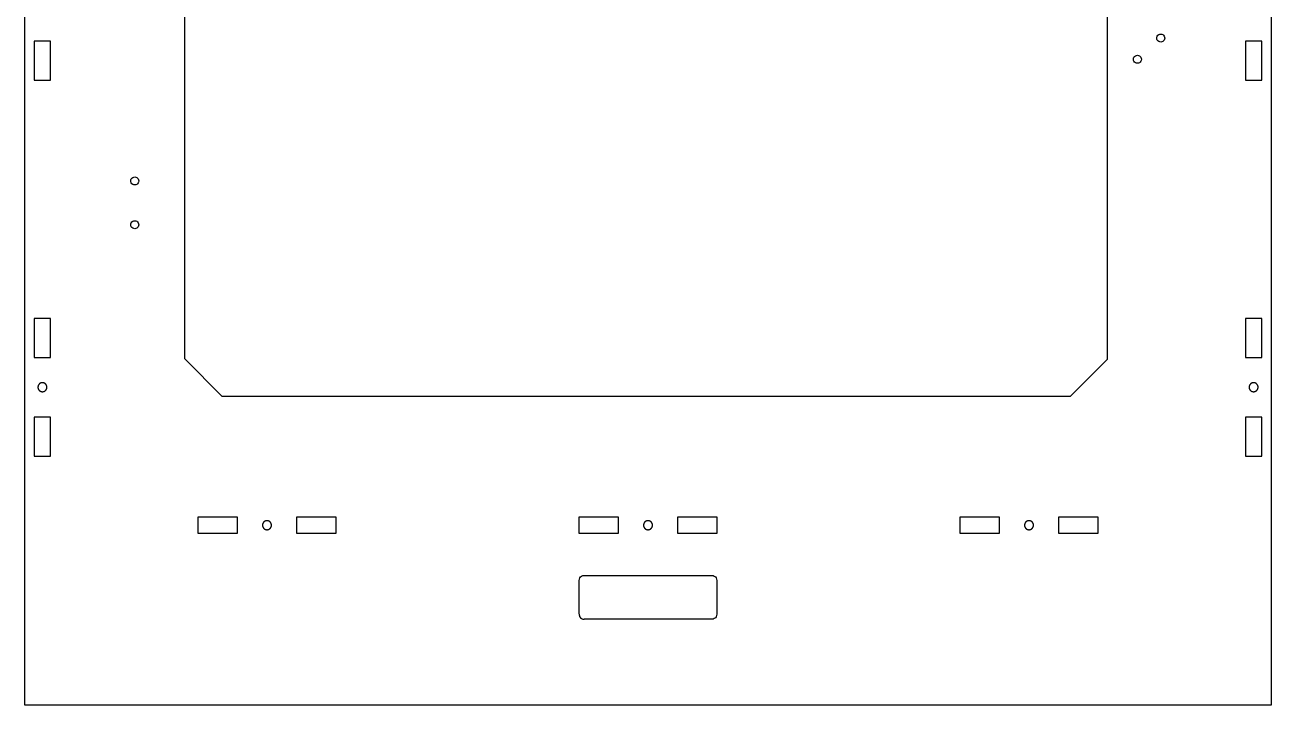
# Model space of a CAD drawing. Extents: x -841 to 661, y -518 to 541.
# Drawn here: x -840.9 to -342.1, y -517.6 to -245.3 of the extents above; entities that cross this region are included whole.
import ezdxf

# ---------------------------------------------------------------- set-up
doc = ezdxf.new("R2010")
doc.units = 0
doc.layers.get('0').update_dxf_attribs({"linetype": 'CONTINUOUS'})

msp = doc.modelspace()

# ---------------------------------------------------------------- linework, layer by layer
for p, q in [((-840.86, -517.55), (-840.86, 7.45)), ((-342.08, 7.45), (-342.08, -517.55)), ((-776.91, -378.97), (-776.91, -114.56)), ((-407.51, -379.04), (-407.51, -114.56)), ((-387.39, -249.42), (-387.06, -249.17)), ((-387.06, -249.17), (-386.67, -249.01)), ((-386.67, -249.01), (-386.26, -248.95)), ((-386.26, -248.95), (-385.84, -249.01)), ((-385.84, -249.01), (-385.46, -249.17)), ((-385.46, -249.17), (-385.13, -249.42)), ((-830.56, -251.75), (-837.16, -251.75)), ((-837.16, -251.75), (-837.16, -267.35)), ((-830.56, -267.35), (-830.56, -251.75)), ((-387.86, -250.55), (-387.8, -250.14)), ((-387.8, -250.97), (-387.86, -250.55)), ((-387.8, -250.14), (-387.64, -249.75)), ((-387.64, -251.35), (-387.8, -250.97)), ((-387.64, -249.75), (-387.39, -249.42)), ((-387.39, -251.68), (-387.64, -251.35)), ((-387.06, -251.94), (-387.39, -251.68)), ((-386.67, -252.1), (-387.06, -251.94)), ((-386.26, -252.15), (-386.67, -252.1)), ((-385.84, -252.1), (-386.26, -252.15)), ((-385.46, -251.94), (-385.84, -252.1)), ((-385.13, -251.68), (-385.46, -251.94)), ((-385.13, -249.42), (-384.87, -249.75)), ((-384.87, -251.35), (-385.13, -251.68)), ((-384.87, -249.75), (-384.71, -250.14)), ((-384.71, -250.97), (-384.87, -251.35)), ((-384.71, -250.14), (-384.66, -250.55)), ((-384.66, -250.55), (-384.71, -250.97)), ((-345.78, -251.75), (-352.38, -251.75)), ((-352.38, -251.75), (-352.38, -267.35)), ((-345.78, -267.35), (-345.78, -251.75)), ((-397.17, -259.05), (-397.11, -258.64)), ((-397.11, -259.47), (-397.17, -259.05)), ((-397.11, -258.64), (-396.95, -258.25)), ((-396.95, -258.25), (-396.7, -257.92)), ((-396.7, -257.92), (-396.37, -257.67)), ((-396.37, -257.67), (-395.98, -257.51)), ((-395.98, -257.51), (-395.57, -257.45)), ((-395.57, -257.45), (-395.15, -257.51)), ((-395.15, -257.51), (-394.77, -257.67)), ((-394.77, -257.67), (-394.43, -257.92)), ((-394.43, -257.92), (-394.18, -258.25)), ((-394.18, -258.25), (-394.02, -258.64)), ((-394.02, -258.64), (-393.97, -259.05)), ((-393.97, -259.05), (-394.02, -259.47)), ((-396.95, -259.85), (-397.11, -259.47)), ((-396.7, -260.18), (-396.95, -259.85)), ((-396.37, -260.44), (-396.7, -260.18)), ((-395.98, -260.6), (-396.37, -260.44)), ((-395.57, -260.65), (-395.98, -260.6)), ((-395.15, -260.6), (-395.57, -260.65)), ((-394.77, -260.44), (-395.15, -260.6)), ((-394.43, -260.18), (-394.77, -260.44)), ((-394.18, -259.85), (-394.43, -260.18)), ((-394.02, -259.47), (-394.18, -259.85)), ((-837.16, -267.35), (-830.56, -267.35)), ((-352.38, -267.35), (-345.78, -267.35)), ((-798.51, -307.75), (-798.45, -307.34)), ((-798.45, -308.17), (-798.51, -307.75)), ((-798.45, -307.34), (-798.29, -306.95)), ((-798.29, -308.55), (-798.45, -308.17)), ((-798.29, -306.95), (-798.04, -306.62)), ((-798.04, -308.89), (-798.29, -308.55)), ((-798.04, -306.62), (-797.71, -306.37)), ((-797.71, -309.14), (-798.04, -308.89)), ((-797.71, -306.37), (-797.32, -306.21)), ((-797.32, -309.3), (-797.71, -309.14)), ((-797.32, -306.21), (-796.91, -306.15)), ((-796.91, -306.15), (-796.49, -306.21)), ((-796.49, -306.21), (-796.11, -306.37)), ((-796.11, -309.14), (-796.49, -309.3)), ((-796.11, -306.37), (-795.78, -306.62)), ((-795.78, -308.89), (-796.11, -309.14)), ((-795.78, -306.62), (-795.52, -306.95)), ((-795.52, -308.55), (-795.78, -308.89)), ((-795.52, -306.95), (-795.36, -307.34)), ((-795.36, -308.17), (-795.52, -308.55)), ((-795.36, -307.34), (-795.31, -307.75)), ((-795.31, -307.75), (-795.36, -308.17)), ((-796.91, -309.35), (-797.32, -309.3)), ((-796.49, -309.3), (-796.91, -309.35)), ((-798.29, -324.45), (-798.04, -324.12)), ((-798.04, -324.12), (-797.71, -323.87)), ((-797.71, -323.87), (-797.32, -323.71)), ((-797.32, -323.71), (-796.91, -323.65)), ((-796.91, -323.65), (-796.49, -323.71)), ((-796.49, -323.71), (-796.11, -323.87)), ((-796.11, -323.87), (-795.78, -324.12)), ((-795.78, -324.12), (-795.52, -324.45)), ((-798.51, -325.25), (-798.45, -324.84)), ((-798.45, -325.67), (-798.51, -325.25)), ((-798.45, -324.84), (-798.29, -324.45)), ((-798.29, -326.05), (-798.45, -325.67)), ((-798.04, -326.39), (-798.29, -326.05)), ((-797.71, -326.64), (-798.04, -326.39)), ((-797.32, -326.8), (-797.71, -326.64)), ((-796.91, -326.85), (-797.32, -326.8)), ((-796.49, -326.8), (-796.91, -326.85)), ((-796.11, -326.64), (-796.49, -326.8)), ((-795.78, -326.39), (-796.11, -326.64)), ((-795.52, -326.05), (-795.78, -326.39)), ((-795.52, -324.45), (-795.36, -324.84)), ((-795.36, -325.67), (-795.52, -326.05)), ((-795.36, -324.84), (-795.31, -325.25)), ((-795.31, -325.25), (-795.36, -325.67)), ((-837.16, -362.75), (-837.16, -378.35)), ((-830.56, -362.75), (-837.16, -362.75)), ((-830.56, -378.35), (-830.56, -362.75)), ((-345.78, -362.75), (-352.38, -362.75)), ((-352.38, -362.75), (-352.38, -378.35)), ((-345.78, -378.35), (-345.78, -362.75)), ((-837.16, -378.35), (-830.56, -378.35)), ((-776.91, -378.97), (-761.91, -394.04)), ((-422.51, -394.04), (-407.51, -379.04)), ((-352.38, -378.35), (-345.78, -378.35)), ((-835.13, -389.03), (-835.17, -389.07)), ((-835.09, -388.99), (-835.13, -389.03)), ((-835.05, -388.95), (-835.09, -388.99)), ((-835, -388.92), (-835.05, -388.95)), ((-834.96, -388.88), (-835, -388.92)), ((-834.91, -388.85), (-834.96, -388.88)), ((-834.87, -388.81), (-834.91, -388.85)), ((-834.82, -388.78), (-834.87, -388.81)), ((-834.77, -388.75), (-834.82, -388.78)), ((-834.72, -388.73), (-834.77, -388.75)), ((-834.67, -388.7), (-834.72, -388.73)), ((-834.62, -388.67), (-834.67, -388.7)), ((-834.57, -388.65), (-834.62, -388.67)), ((-834.52, -388.63), (-834.57, -388.65)), ((-834.47, -388.61), (-834.52, -388.63)), ((-834.41, -388.59), (-834.47, -388.61)), ((-834.36, -388.57), (-834.41, -388.59)), ((-834.3, -388.56), (-834.36, -388.57)), ((-834.25, -388.55), (-834.3, -388.56)), ((-834.19, -388.53), (-834.25, -388.55)), ((-834.14, -388.52), (-834.19, -388.53)), ((-834.08, -388.52), (-834.14, -388.52)), ((-834.03, -388.51), (-834.08, -388.52)), ((-833.97, -388.51), (-834.03, -388.51)), ((-833.91, -388.5), (-833.97, -388.51)), ((-833.86, -388.5), (-833.91, -388.5)), ((-833.8, -388.5), (-833.86, -388.5)), ((-833.74, -388.51), (-833.8, -388.5)), ((-833.69, -388.51), (-833.74, -388.51)), ((-833.63, -388.52), (-833.69, -388.51)), ((-833.57, -388.52), (-833.63, -388.52)), ((-833.52, -388.53), (-833.57, -388.52)), ((-833.46, -388.55), (-833.52, -388.53)), ((-833.41, -388.56), (-833.46, -388.55)), ((-833.35, -388.57), (-833.41, -388.56)), ((-833.3, -388.59), (-833.35, -388.57)), ((-833.25, -388.61), (-833.3, -388.59)), ((-833.19, -388.63), (-833.25, -388.61)), ((-833.14, -388.65), (-833.19, -388.63)), ((-833.09, -388.67), (-833.14, -388.65)), ((-833.04, -388.7), (-833.09, -388.67)), ((-832.99, -388.73), (-833.04, -388.7)), ((-832.94, -388.75), (-832.99, -388.73)), ((-832.89, -388.78), (-832.94, -388.75)), ((-832.84, -388.81), (-832.89, -388.78)), ((-832.8, -388.85), (-832.84, -388.81)), ((-832.75, -388.88), (-832.8, -388.85)), ((-832.71, -388.92), (-832.75, -388.88)), ((-832.67, -388.95), (-832.71, -388.92)), ((-832.62, -388.99), (-832.67, -388.95)), ((-832.58, -389.03), (-832.62, -388.99)), ((-832.54, -389.07), (-832.58, -389.03)), ((-350.35, -389.03), (-350.39, -389.07)), ((-350.31, -388.99), (-350.35, -389.03)), ((-350.27, -388.95), (-350.31, -388.99)), ((-350.23, -388.92), (-350.27, -388.95)), ((-350.18, -388.88), (-350.23, -388.92)), ((-350.14, -388.85), (-350.18, -388.88)), ((-350.09, -388.81), (-350.14, -388.85)), ((-350.04, -388.78), (-350.09, -388.81)), ((-350, -388.75), (-350.04, -388.78)), ((-349.95, -388.73), (-350, -388.75)), ((-349.9, -388.7), (-349.95, -388.73)), ((-349.85, -388.67), (-349.9, -388.7)), ((-349.79, -388.65), (-349.85, -388.67)), ((-349.74, -388.63), (-349.79, -388.65)), ((-349.69, -388.61), (-349.74, -388.63)), ((-349.64, -388.59), (-349.69, -388.61)), ((-349.58, -388.57), (-349.64, -388.59)), ((-349.53, -388.56), (-349.58, -388.57)), ((-349.47, -388.55), (-349.53, -388.56)), ((-349.42, -388.53), (-349.47, -388.55)), ((-349.36, -388.52), (-349.42, -388.53)), ((-349.3, -388.52), (-349.36, -388.52)), ((-349.25, -388.51), (-349.3, -388.52)), ((-349.19, -388.51), (-349.25, -388.51)), ((-349.14, -388.5), (-349.19, -388.51)), ((-349.08, -388.5), (-349.14, -388.5)), ((-349.02, -388.5), (-349.08, -388.5)), ((-348.97, -388.51), (-349.02, -388.5)), ((-348.91, -388.51), (-348.97, -388.51)), ((-348.85, -388.52), (-348.91, -388.51)), ((-348.8, -388.52), (-348.85, -388.52)), ((-348.74, -388.53), (-348.8, -388.52)), ((-348.69, -388.55), (-348.74, -388.53)), ((-348.63, -388.56), (-348.69, -388.55)), ((-348.58, -388.57), (-348.63, -388.56)), ((-348.52, -388.59), (-348.58, -388.57)), ((-348.47, -388.61), (-348.52, -388.59)), ((-348.42, -388.63), (-348.47, -388.61)), ((-348.36, -388.65), (-348.42, -388.63)), ((-348.31, -388.67), (-348.36, -388.65)), ((-348.26, -388.7), (-348.31, -388.67)), ((-348.21, -388.73), (-348.26, -388.7)), ((-348.16, -388.75), (-348.21, -388.73)), ((-348.11, -388.78), (-348.16, -388.75)), ((-348.07, -388.81), (-348.11, -388.78)), ((-348.02, -388.85), (-348.07, -388.81)), ((-347.98, -388.88), (-348.02, -388.85)), ((-347.93, -388.92), (-347.98, -388.88)), ((-347.89, -388.95), (-347.93, -388.92)), ((-347.85, -388.99), (-347.89, -388.95)), ((-347.81, -389.03), (-347.85, -388.99)), ((-347.77, -389.07), (-347.81, -389.03)), ((-835.65, -390.25), (-835.66, -390.3)), ((-835.66, -390.3), (-835.65, -390.36)), ((-835.64, -390.08), (-835.65, -390.13)), ((-835.65, -390.13), (-835.65, -390.19)), ((-835.65, -390.19), (-835.65, -390.25)), ((-835.65, -390.36), (-835.65, -390.42)), ((-835.65, -390.42), (-835.65, -390.47)), ((-835.65, -390.47), (-835.64, -390.53)), ((-835.63, -390.02), (-835.64, -390.08)), ((-835.64, -390.53), (-835.63, -390.58)), ((-835.62, -389.97), (-835.63, -390.02)), ((-835.63, -390.58), (-835.62, -390.64)), ((-835.61, -389.91), (-835.62, -389.97)), ((-835.62, -390.64), (-835.61, -390.7)), ((-835.6, -389.85), (-835.61, -389.91)), ((-835.61, -390.7), (-835.6, -390.75)), ((-835.58, -389.8), (-835.6, -389.85)), ((-835.6, -390.75), (-835.58, -390.8)), ((-835.57, -389.75), (-835.58, -389.8)), ((-835.58, -390.8), (-835.57, -390.86)), ((-835.55, -389.69), (-835.57, -389.75)), ((-835.57, -390.86), (-835.55, -390.91)), ((-835.53, -389.64), (-835.55, -389.69)), ((-835.55, -390.91), (-835.53, -390.97)), ((-835.51, -389.59), (-835.53, -389.64)), ((-835.53, -390.97), (-835.51, -391.02)), ((-835.48, -389.54), (-835.51, -389.59)), ((-835.51, -391.02), (-835.48, -391.07)), ((-835.46, -389.49), (-835.48, -389.54)), ((-835.48, -391.07), (-835.46, -391.12)), ((-835.43, -389.44), (-835.46, -389.49)), ((-835.46, -391.12), (-835.43, -391.17)), ((-835.41, -389.39), (-835.43, -389.44)), ((-835.43, -391.17), (-835.41, -391.22)), ((-835.38, -389.34), (-835.41, -389.39)), ((-835.41, -391.22), (-835.38, -391.27)), ((-835.34, -389.29), (-835.38, -389.34)), ((-835.38, -391.27), (-835.34, -391.31)), ((-835.31, -389.24), (-835.34, -389.29)), ((-835.34, -391.31), (-835.31, -391.36)), ((-835.28, -389.2), (-835.31, -389.24)), ((-835.31, -391.36), (-835.28, -391.41)), ((-835.24, -389.16), (-835.28, -389.2)), ((-835.28, -391.41), (-835.24, -391.45)), ((-835.21, -389.11), (-835.24, -389.16)), ((-835.24, -391.45), (-835.21, -391.49)), ((-835.17, -389.07), (-835.21, -389.11)), ((-835.21, -391.49), (-835.17, -391.53)), ((-835.17, -391.53), (-835.13, -391.58)), ((-835.13, -391.58), (-835.09, -391.61)), ((-835.09, -391.61), (-835.05, -391.65)), ((-835.05, -391.65), (-835, -391.69)), ((-835, -391.69), (-834.96, -391.72)), ((-834.96, -391.72), (-834.91, -391.76)), ((-834.91, -391.76), (-834.87, -391.79)), ((-834.87, -391.79), (-834.82, -391.82)), ((-834.82, -391.82), (-834.77, -391.85)), ((-834.77, -391.85), (-834.72, -391.88)), ((-834.72, -391.88), (-834.67, -391.91)), ((-834.67, -391.91), (-834.62, -391.93)), ((-834.62, -391.93), (-834.57, -391.95)), ((-834.57, -391.95), (-834.52, -391.98)), ((-834.52, -391.98), (-834.47, -392)), ((-834.47, -392), (-834.41, -392.01)), ((-834.41, -392.01), (-834.36, -392.03)), ((-834.36, -392.03), (-834.3, -392.05)), ((-834.3, -392.05), (-834.25, -392.06)), ((-834.25, -392.06), (-834.19, -392.07)), ((-834.19, -392.07), (-834.14, -392.08)), ((-834.14, -392.08), (-834.08, -392.09)), ((-834.08, -392.09), (-834.03, -392.09)), ((-834.03, -392.09), (-833.97, -392.1)), ((-833.97, -392.1), (-833.91, -392.1)), ((-833.91, -392.1), (-833.86, -392.1)), ((-833.86, -392.1), (-833.8, -392.1)), ((-833.8, -392.1), (-833.74, -392.1)), ((-833.74, -392.1), (-833.69, -392.09)), ((-833.69, -392.09), (-833.63, -392.09)), ((-833.63, -392.09), (-833.57, -392.08)), ((-833.57, -392.08), (-833.52, -392.07)), ((-833.52, -392.07), (-833.46, -392.06)), ((-833.46, -392.06), (-833.41, -392.05)), ((-833.41, -392.05), (-833.35, -392.03)), ((-833.35, -392.03), (-833.3, -392.01)), ((-833.3, -392.01), (-833.25, -392)), ((-833.25, -392), (-833.19, -391.98)), ((-833.19, -391.98), (-833.14, -391.95)), ((-833.14, -391.95), (-833.09, -391.93)), ((-833.09, -391.93), (-833.04, -391.91)), ((-833.04, -391.91), (-832.99, -391.88)), ((-832.99, -391.88), (-832.94, -391.85)), ((-832.94, -391.85), (-832.89, -391.82)), ((-832.89, -391.82), (-832.84, -391.79)), ((-832.84, -391.79), (-832.8, -391.76)), ((-832.8, -391.76), (-832.75, -391.72)), ((-832.75, -391.72), (-832.71, -391.69)), ((-832.71, -391.69), (-832.67, -391.65)), ((-832.67, -391.65), (-832.62, -391.61)), ((-832.62, -391.61), (-832.58, -391.58)), ((-832.58, -391.58), (-832.54, -391.53)), ((-832.51, -389.11), (-832.54, -389.07)), ((-832.54, -391.53), (-832.51, -391.49)), ((-832.47, -389.16), (-832.51, -389.11)), ((-832.51, -391.49), (-832.47, -391.45)), ((-832.43, -389.2), (-832.47, -389.16)), ((-832.47, -391.45), (-832.43, -391.41)), ((-832.4, -389.24), (-832.43, -389.2)), ((-832.4, -391.36), (-832.43, -391.41)), ((-832.37, -389.29), (-832.4, -389.24)), ((-832.4, -391.36), (-832.37, -391.31)), ((-832.34, -389.34), (-832.37, -389.29)), ((-832.37, -391.31), (-832.34, -391.27)), ((-832.31, -389.39), (-832.34, -389.34)), ((-832.34, -391.27), (-832.31, -391.22)), ((-832.28, -389.44), (-832.31, -389.39)), ((-832.31, -391.22), (-832.28, -391.17)), ((-832.25, -389.49), (-832.28, -389.44)), ((-832.28, -391.17), (-832.25, -391.12)), ((-832.23, -389.54), (-832.25, -389.49)), ((-832.25, -391.12), (-832.23, -391.07)), ((-832.2, -389.59), (-832.23, -389.54)), ((-832.23, -391.07), (-832.2, -391.02)), ((-832.18, -389.64), (-832.2, -389.59)), ((-832.2, -391.02), (-832.18, -390.97)), ((-832.16, -389.69), (-832.18, -389.64)), ((-832.18, -390.97), (-832.16, -390.91)), ((-832.14, -389.75), (-832.16, -389.69)), ((-832.16, -390.91), (-832.14, -390.86)), ((-832.13, -389.8), (-832.14, -389.75)), ((-832.14, -390.86), (-832.13, -390.8)), ((-832.11, -389.85), (-832.13, -389.8)), ((-832.13, -390.8), (-832.11, -390.75)), ((-832.1, -389.91), (-832.11, -389.85)), ((-832.11, -390.75), (-832.1, -390.7)), ((-832.09, -389.97), (-832.1, -389.91)), ((-832.1, -390.7), (-832.09, -390.64)), ((-832.08, -390.02), (-832.09, -389.97)), ((-832.09, -390.64), (-832.08, -390.58)), ((-832.07, -390.08), (-832.08, -390.02)), ((-832.08, -390.58), (-832.07, -390.53)), ((-832.06, -390.13), (-832.07, -390.08)), ((-832.07, -390.53), (-832.06, -390.47)), ((-832.06, -390.19), (-832.06, -390.13)), ((-832.06, -390.25), (-832.06, -390.19)), ((-832.06, -390.3), (-832.06, -390.25)), ((-832.06, -390.36), (-832.06, -390.3)), ((-832.06, -390.42), (-832.06, -390.36)), ((-832.06, -390.47), (-832.06, -390.42)), ((-350.87, -390.13), (-350.88, -390.19)), ((-350.88, -390.19), (-350.88, -390.25)), ((-350.88, -390.25), (-350.88, -390.3)), ((-350.88, -390.3), (-350.88, -390.36)), ((-350.88, -390.36), (-350.88, -390.42)), ((-350.88, -390.42), (-350.87, -390.47)), ((-350.86, -390.02), (-350.87, -390.08)), ((-350.87, -390.08), (-350.87, -390.13)), ((-350.87, -390.47), (-350.87, -390.53)), ((-350.87, -390.53), (-350.86, -390.58)), ((-350.85, -389.97), (-350.86, -390.02)), ((-350.86, -390.58), (-350.85, -390.64)), ((-350.84, -389.91), (-350.85, -389.97)), ((-350.85, -390.64), (-350.84, -390.7)), ((-350.82, -389.85), (-350.84, -389.91)), ((-350.84, -390.7), (-350.82, -390.75)), ((-350.81, -389.8), (-350.82, -389.85)), ((-350.82, -390.75), (-350.81, -390.8)), ((-350.79, -389.75), (-350.81, -389.8)), ((-350.81, -390.8), (-350.79, -390.86)), ((-350.77, -389.69), (-350.79, -389.75)), ((-350.79, -390.86), (-350.77, -390.91)), ((-350.75, -389.64), (-350.77, -389.69)), ((-350.77, -390.91), (-350.75, -390.97)), ((-350.73, -389.59), (-350.75, -389.64)), ((-350.75, -390.97), (-350.73, -391.02)), ((-350.71, -389.54), (-350.73, -389.59)), ((-350.73, -391.02), (-350.71, -391.07)), ((-350.68, -389.49), (-350.71, -389.54)), ((-350.71, -391.07), (-350.68, -391.12)), ((-350.66, -389.44), (-350.68, -389.49)), ((-350.68, -391.12), (-350.66, -391.17)), ((-350.63, -389.39), (-350.66, -389.44)), ((-350.66, -391.17), (-350.63, -391.22)), ((-350.6, -389.34), (-350.63, -389.39)), ((-350.63, -391.22), (-350.6, -391.27)), ((-350.57, -389.29), (-350.6, -389.34)), ((-350.6, -391.27), (-350.57, -391.31)), ((-350.54, -389.24), (-350.57, -389.29)), ((-350.57, -391.31), (-350.54, -391.36)), ((-350.54, -389.24), (-350.5, -389.2)), ((-350.54, -391.36), (-350.5, -391.41)), ((-350.47, -389.16), (-350.5, -389.2)), ((-350.5, -391.41), (-350.47, -391.45)), ((-350.43, -389.11), (-350.47, -389.16)), ((-350.47, -391.45), (-350.43, -391.49)), ((-350.39, -389.07), (-350.43, -389.11)), ((-350.43, -391.49), (-350.39, -391.53)), ((-350.39, -391.53), (-350.35, -391.58)), ((-350.35, -391.58), (-350.31, -391.61)), ((-350.31, -391.61), (-350.27, -391.65)), ((-350.27, -391.65), (-350.23, -391.69)), ((-350.23, -391.69), (-350.18, -391.72)), ((-350.18, -391.72), (-350.14, -391.76)), ((-350.14, -391.76), (-350.09, -391.79)), ((-350.09, -391.79), (-350.04, -391.82)), ((-350.04, -391.82), (-350, -391.85)), ((-350, -391.85), (-349.95, -391.88)), ((-349.95, -391.88), (-349.9, -391.91)), ((-349.9, -391.91), (-349.85, -391.93)), ((-349.85, -391.93), (-349.79, -391.95)), ((-349.79, -391.95), (-349.74, -391.98)), ((-349.74, -391.98), (-349.69, -392)), ((-349.69, -392), (-349.64, -392.01)), ((-349.64, -392.01), (-349.58, -392.03)), ((-349.58, -392.03), (-349.53, -392.05)), ((-349.53, -392.05), (-349.47, -392.06)), ((-349.47, -392.06), (-349.42, -392.07)), ((-349.42, -392.07), (-349.36, -392.08)), ((-349.36, -392.08), (-349.3, -392.09)), ((-349.3, -392.09), (-349.25, -392.09)), ((-349.25, -392.09), (-349.19, -392.1)), ((-349.19, -392.1), (-349.14, -392.1)), ((-349.14, -392.1), (-349.08, -392.1)), ((-349.08, -392.1), (-349.02, -392.1)), ((-349.02, -392.1), (-348.97, -392.1)), ((-348.97, -392.1), (-348.91, -392.09)), ((-348.91, -392.09), (-348.85, -392.09)), ((-348.85, -392.09), (-348.8, -392.08)), ((-348.8, -392.08), (-348.74, -392.07)), ((-348.74, -392.07), (-348.69, -392.06)), ((-348.69, -392.06), (-348.63, -392.05)), ((-348.63, -392.05), (-348.58, -392.03)), ((-348.58, -392.03), (-348.52, -392.01)), ((-348.52, -392.01), (-348.47, -392)), ((-348.47, -392), (-348.42, -391.98)), ((-348.42, -391.98), (-348.36, -391.95)), ((-348.36, -391.95), (-348.31, -391.93)), ((-348.31, -391.93), (-348.26, -391.91)), ((-348.26, -391.91), (-348.21, -391.88)), ((-348.21, -391.88), (-348.16, -391.85)), ((-348.16, -391.85), (-348.11, -391.82)), ((-348.11, -391.82), (-348.07, -391.79)), ((-348.07, -391.79), (-348.02, -391.76)), ((-348.02, -391.76), (-347.98, -391.72)), ((-347.98, -391.72), (-347.93, -391.69)), ((-347.93, -391.69), (-347.89, -391.65)), ((-347.89, -391.65), (-347.85, -391.61)), ((-347.85, -391.61), (-347.81, -391.58)), ((-347.81, -391.58), (-347.77, -391.53)), ((-347.73, -389.11), (-347.77, -389.07)), ((-347.77, -391.53), (-347.73, -391.49)), ((-347.69, -389.16), (-347.73, -389.11)), ((-347.73, -391.49), (-347.69, -391.45)), ((-347.66, -389.2), (-347.69, -389.16)), ((-347.69, -391.45), (-347.66, -391.41)), ((-347.62, -389.24), (-347.66, -389.2)), ((-347.62, -391.36), (-347.66, -391.41)), ((-347.59, -389.29), (-347.62, -389.24)), ((-347.62, -391.36), (-347.59, -391.31)), ((-347.56, -389.34), (-347.59, -389.29)), ((-347.59, -391.31), (-347.56, -391.27)), ((-347.53, -389.39), (-347.56, -389.34)), ((-347.56, -391.27), (-347.53, -391.22)), ((-347.5, -389.44), (-347.53, -389.39)), ((-347.53, -391.22), (-347.5, -391.17)), ((-347.48, -389.49), (-347.5, -389.44)), ((-347.5, -391.17), (-347.48, -391.12)), ((-347.45, -389.54), (-347.48, -389.49)), ((-347.48, -391.12), (-347.45, -391.07)), ((-347.43, -389.59), (-347.45, -389.54)), ((-347.45, -391.07), (-347.43, -391.02)), ((-347.41, -389.64), (-347.43, -389.59)), ((-347.43, -391.02), (-347.41, -390.97)), ((-347.39, -389.69), (-347.41, -389.64)), ((-347.41, -390.97), (-347.39, -390.91)), ((-347.37, -389.75), (-347.39, -389.69)), ((-347.39, -390.91), (-347.37, -390.86)), ((-347.35, -389.8), (-347.37, -389.75)), ((-347.37, -390.86), (-347.35, -390.8)), ((-347.34, -389.85), (-347.35, -389.8)), ((-347.35, -390.8), (-347.34, -390.75)), ((-347.32, -389.91), (-347.34, -389.85)), ((-347.34, -390.75), (-347.32, -390.7)), ((-347.31, -389.97), (-347.32, -389.91)), ((-347.32, -390.7), (-347.31, -390.64)), ((-347.3, -390.02), (-347.31, -389.97)), ((-347.31, -390.64), (-347.3, -390.58)), ((-347.29, -390.08), (-347.3, -390.02)), ((-347.3, -390.58), (-347.29, -390.53)), ((-347.29, -390.13), (-347.29, -390.08)), ((-347.28, -390.19), (-347.29, -390.13)), ((-347.29, -390.47), (-347.28, -390.42)), ((-347.29, -390.53), (-347.29, -390.47)), ((-347.28, -390.25), (-347.28, -390.19)), ((-347.28, -390.3), (-347.28, -390.25)), ((-347.28, -390.36), (-347.28, -390.3)), ((-347.28, -390.42), (-347.28, -390.36)), ((-422.51, -394.04), (-761.91, -394.04)), ((-830.56, -402.25), (-837.16, -402.25)), ((-837.16, -402.25), (-837.16, -417.85)), ((-830.56, -417.85), (-830.56, -402.25)), ((-352.38, -402.25), (-352.38, -417.85)), ((-345.78, -402.25), (-352.38, -402.25)), ((-345.78, -417.85), (-345.78, -402.25)), ((-837.16, -417.85), (-830.56, -417.85)), ((-352.38, -417.85), (-345.78, -417.85)), ((-771.52, -442.25), (-755.92, -442.25)), ((-771.52, -448.85), (-771.52, -442.25)), ((-755.92, -442.25), (-755.92, -448.85)), ((-744.66, -443.89), (-744.71, -443.91)), ((-744.6, -443.87), (-744.66, -443.89)), ((-744.55, -443.85), (-744.6, -443.87)), ((-744.5, -443.83), (-744.55, -443.85)), ((-744.44, -443.82), (-744.5, -443.83)), ((-744.39, -443.8), (-744.44, -443.82)), ((-744.33, -443.79), (-744.39, -443.8)), ((-744.28, -443.78), (-744.33, -443.79)), ((-744.22, -443.77), (-744.28, -443.78)), ((-744.17, -443.76), (-744.22, -443.77)), ((-744.11, -443.76), (-744.17, -443.76)), ((-744.05, -443.75), (-744.11, -443.76)), ((-744, -443.75), (-744.05, -443.75)), ((-743.94, -443.75), (-744, -443.75)), ((-743.88, -443.75), (-743.94, -443.75)), ((-743.83, -443.76), (-743.88, -443.75)), ((-743.77, -443.76), (-743.83, -443.76)), ((-743.71, -443.77), (-743.77, -443.76)), ((-743.66, -443.78), (-743.71, -443.77)), ((-743.6, -443.79), (-743.66, -443.78)), ((-743.55, -443.8), (-743.6, -443.79)), ((-743.49, -443.82), (-743.55, -443.8)), ((-743.44, -443.83), (-743.49, -443.82)), ((-743.39, -443.85), (-743.44, -443.83)), ((-743.33, -443.87), (-743.39, -443.85)), ((-743.28, -443.89), (-743.33, -443.87)), ((-743.23, -443.91), (-743.28, -443.89)), ((-743.18, -443.93), (-743.23, -443.91)), ((-732.02, -442.25), (-716.42, -442.25)), ((-732.02, -448.85), (-732.02, -442.25)), ((-716.42, -442.25), (-716.42, -448.85)), ((-619.02, -442.25), (-603.42, -442.25)), ((-619.02, -448.85), (-619.02, -442.25)), ((-603.42, -442.25), (-603.42, -448.85)), ((-592.2, -443.91), (-592.25, -443.93)), ((-592.15, -443.89), (-592.2, -443.91)), ((-592.1, -443.87), (-592.15, -443.89)), ((-592.05, -443.85), (-592.1, -443.87)), ((-591.99, -443.83), (-592.05, -443.85)), ((-591.94, -443.81), (-591.99, -443.83)), ((-591.88, -443.8), (-591.94, -443.81)), ((-591.83, -443.79), (-591.88, -443.8)), ((-591.77, -443.78), (-591.83, -443.79)), ((-591.72, -443.77), (-591.77, -443.78)), ((-591.66, -443.76), (-591.72, -443.77)), ((-591.6, -443.76), (-591.66, -443.76)), ((-591.55, -443.75), (-591.6, -443.76)), ((-591.49, -443.75), (-591.55, -443.75)), ((-591.43, -443.75), (-591.49, -443.75)), ((-591.38, -443.75), (-591.43, -443.75)), ((-591.32, -443.76), (-591.38, -443.75)), ((-591.26, -443.76), (-591.32, -443.76)), ((-591.21, -443.77), (-591.26, -443.76)), ((-591.15, -443.78), (-591.21, -443.77)), ((-591.1, -443.79), (-591.15, -443.78)), ((-591.04, -443.8), (-591.1, -443.79)), ((-590.99, -443.82), (-591.04, -443.8)), ((-590.93, -443.83), (-590.99, -443.82)), ((-590.88, -443.85), (-590.93, -443.83)), ((-590.83, -443.87), (-590.88, -443.85)), ((-590.77, -443.89), (-590.83, -443.87)), ((-590.72, -443.91), (-590.77, -443.89)), ((-579.52, -442.25), (-563.92, -442.25)), ((-579.52, -448.85), (-579.52, -442.25)), ((-563.92, -442.25), (-563.92, -448.85)), ((-466.52, -442.25), (-450.92, -442.25)), ((-466.52, -448.85), (-466.52, -442.25)), ((-450.92, -442.25), (-450.92, -448.85)), ((-439.66, -443.89), (-439.71, -443.91)), ((-439.6, -443.87), (-439.66, -443.89)), ((-439.55, -443.85), (-439.6, -443.87)), ((-439.5, -443.83), (-439.55, -443.85)), ((-439.44, -443.82), (-439.5, -443.83)), ((-439.39, -443.8), (-439.44, -443.82)), ((-439.33, -443.79), (-439.39, -443.8)), ((-439.28, -443.78), (-439.33, -443.79)), ((-439.22, -443.77), (-439.28, -443.78)), ((-439.17, -443.76), (-439.22, -443.77)), ((-439.11, -443.76), (-439.17, -443.76)), ((-439.05, -443.75), (-439.11, -443.76)), ((-439, -443.75), (-439.05, -443.75)), ((-438.94, -443.75), (-439, -443.75)), ((-438.88, -443.75), (-438.94, -443.75)), ((-438.83, -443.76), (-438.88, -443.75)), ((-438.77, -443.76), (-438.83, -443.76)), ((-438.71, -443.77), (-438.77, -443.76)), ((-438.66, -443.78), (-438.71, -443.77)), ((-438.6, -443.79), (-438.66, -443.78)), ((-438.55, -443.8), (-438.6, -443.79)), ((-438.49, -443.82), (-438.55, -443.8)), ((-438.44, -443.83), (-438.49, -443.82)), ((-438.39, -443.85), (-438.44, -443.83)), ((-438.33, -443.87), (-438.39, -443.85)), ((-438.28, -443.89), (-438.33, -443.87)), ((-438.23, -443.91), (-438.28, -443.89)), ((-438.18, -443.93), (-438.23, -443.91)), ((-427.02, -448.85), (-427.02, -442.25)), ((-427.02, -442.25), (-411.42, -442.25)), ((-411.42, -442.25), (-411.42, -448.85)), ((-755.92, -448.85), (-771.52, -448.85)), ((-745.76, -445.41), (-745.77, -445.47)), ((-745.77, -445.47), (-745.77, -445.52)), ((-745.77, -445.52), (-745.77, -445.58)), ((-745.77, -445.58), (-745.77, -445.64)), ((-745.77, -445.64), (-745.76, -445.69)), ((-745.75, -445.3), (-745.76, -445.36)), ((-745.76, -445.36), (-745.76, -445.41)), ((-745.76, -445.69), (-745.76, -445.75)), ((-745.76, -445.75), (-745.75, -445.81)), ((-745.74, -445.24), (-745.75, -445.3)), ((-745.75, -445.81), (-745.74, -445.86)), ((-745.73, -445.19), (-745.74, -445.24)), ((-745.74, -445.86), (-745.73, -445.92)), ((-745.72, -445.13), (-745.73, -445.19)), ((-745.73, -445.92), (-745.72, -445.97)), ((-745.7, -445.08), (-745.72, -445.13)), ((-745.72, -445.97), (-745.7, -446.03)), ((-745.69, -445.02), (-745.7, -445.08)), ((-745.7, -446.03), (-745.69, -446.08)), ((-745.67, -444.97), (-745.69, -445.02)), ((-745.69, -446.08), (-745.67, -446.14)), ((-745.65, -444.92), (-745.67, -444.97)), ((-745.67, -446.14), (-745.65, -446.19)), ((-745.63, -444.86), (-745.65, -444.92)), ((-745.65, -446.19), (-745.63, -446.24)), ((-745.61, -444.81), (-745.63, -444.86)), ((-745.63, -446.24), (-745.61, -446.29)), ((-745.58, -444.76), (-745.61, -444.81)), ((-745.61, -446.29), (-745.58, -446.34)), ((-745.56, -444.71), (-745.58, -444.76)), ((-745.58, -446.34), (-745.56, -446.39)), ((-745.53, -444.66), (-745.56, -444.71)), ((-745.56, -446.39), (-745.53, -446.44)), ((-745.5, -444.61), (-745.53, -444.66)), ((-745.53, -446.44), (-745.5, -446.49)), ((-745.47, -444.56), (-745.5, -444.61)), ((-745.5, -446.49), (-745.47, -446.54)), ((-745.44, -444.52), (-745.47, -444.56)), ((-745.47, -446.54), (-745.44, -446.59)), ((-745.41, -444.47), (-745.44, -444.52)), ((-745.44, -446.59), (-745.41, -446.63)), ((-745.37, -444.43), (-745.41, -444.47)), ((-745.41, -446.63), (-745.37, -446.68)), ((-745.34, -444.38), (-745.37, -444.43)), ((-745.37, -446.68), (-745.34, -446.72)), ((-745.3, -444.34), (-745.34, -444.38)), ((-745.34, -446.72), (-745.3, -446.76)), ((-745.26, -444.3), (-745.3, -444.34)), ((-745.3, -446.76), (-745.26, -446.8)), ((-745.22, -444.26), (-745.26, -444.3)), ((-745.26, -446.8), (-745.22, -446.84)), ((-745.18, -444.22), (-745.22, -444.26)), ((-745.22, -446.84), (-745.18, -446.88)), ((-745.14, -444.18), (-745.18, -444.22)), ((-745.18, -446.88), (-745.14, -446.92)), ((-745.09, -444.15), (-745.14, -444.18)), ((-745.14, -446.92), (-745.09, -446.96)), ((-745.05, -444.11), (-745.09, -444.15)), ((-745.09, -446.96), (-745.05, -446.99)), ((-745, -444.08), (-745.05, -444.11)), ((-745.05, -446.99), (-745, -447.02)), ((-744.96, -444.05), (-745, -444.08)), ((-745, -447.02), (-744.96, -447.06)), ((-744.91, -444.02), (-744.96, -444.05)), ((-744.96, -447.06), (-744.91, -447.09)), ((-744.86, -443.99), (-744.91, -444.02)), ((-744.91, -447.09), (-744.86, -447.12)), ((-744.81, -443.96), (-744.86, -443.99)), ((-744.86, -447.12), (-744.81, -447.14)), ((-744.76, -443.94), (-744.81, -443.96)), ((-744.81, -447.14), (-744.76, -447.17)), ((-744.71, -443.91), (-744.76, -443.94)), ((-744.76, -447.17), (-744.71, -447.19)), ((-744.71, -447.19), (-744.66, -447.22)), ((-744.66, -447.22), (-744.6, -447.24)), ((-744.6, -447.24), (-744.55, -447.25)), ((-744.55, -447.25), (-744.5, -447.27)), ((-744.5, -447.27), (-744.44, -447.29)), ((-744.44, -447.29), (-744.39, -447.3)), ((-744.39, -447.3), (-744.33, -447.31)), ((-744.33, -447.31), (-744.28, -447.33)), ((-744.28, -447.33), (-744.22, -447.33)), ((-744.22, -447.33), (-744.16, -447.34)), ((-744.16, -447.34), (-744.11, -447.35)), ((-744.11, -447.35), (-744.05, -447.35)), ((-744.05, -447.35), (-743.99, -447.35)), ((-743.99, -447.35), (-743.94, -447.35)), ((-743.94, -447.35), (-743.88, -447.35)), ((-743.88, -447.35), (-743.83, -447.35)), ((-743.83, -447.35), (-743.77, -447.34)), ((-743.77, -447.34), (-743.71, -447.33)), ((-743.71, -447.33), (-743.66, -447.32)), ((-743.66, -447.32), (-743.6, -447.31)), ((-743.6, -447.31), (-743.55, -447.3)), ((-743.55, -447.3), (-743.49, -447.29)), ((-743.49, -447.29), (-743.44, -447.27)), ((-743.44, -447.27), (-743.38, -447.25)), ((-743.38, -447.25), (-743.33, -447.24)), ((-743.33, -447.24), (-743.28, -447.21)), ((-743.28, -447.21), (-743.23, -447.19)), ((-743.23, -447.19), (-743.17, -447.17)), ((-743.13, -443.96), (-743.18, -443.93)), ((-743.17, -447.17), (-743.12, -447.14)), ((-743.08, -443.99), (-743.13, -443.96)), ((-743.12, -447.14), (-743.07, -447.11)), ((-743.03, -444.02), (-743.08, -443.99)), ((-743.07, -447.11), (-743.03, -447.09)), ((-742.98, -444.05), (-743.03, -444.02)), ((-743.03, -447.09), (-742.98, -447.06)), ((-742.93, -444.08), (-742.98, -444.05)), ((-742.98, -447.06), (-742.93, -447.02)), ((-742.89, -444.11), (-742.93, -444.08)), ((-742.93, -447.02), (-742.89, -446.99)), ((-742.84, -444.15), (-742.89, -444.11)), ((-742.89, -446.99), (-742.84, -446.96)), ((-742.8, -444.18), (-742.84, -444.15)), ((-742.84, -446.96), (-742.8, -446.92)), ((-742.76, -444.22), (-742.8, -444.18)), ((-742.8, -446.92), (-742.76, -446.88)), ((-742.72, -444.26), (-742.76, -444.22)), ((-742.76, -446.88), (-742.71, -446.84)), ((-742.68, -444.3), (-742.72, -444.26)), ((-742.71, -446.84), (-742.67, -446.8)), ((-742.64, -444.34), (-742.68, -444.3)), ((-742.67, -446.8), (-742.64, -446.76)), ((-742.6, -444.38), (-742.64, -444.34)), ((-742.64, -446.76), (-742.6, -446.72)), ((-742.56, -444.43), (-742.6, -444.38)), ((-742.6, -446.72), (-742.56, -446.68)), ((-742.53, -444.47), (-742.56, -444.43)), ((-742.56, -446.68), (-742.53, -446.63)), ((-742.5, -444.52), (-742.53, -444.47)), ((-742.53, -446.63), (-742.49, -446.59)), ((-742.46, -444.56), (-742.5, -444.52)), ((-742.49, -446.59), (-742.46, -446.54)), ((-742.43, -444.61), (-742.46, -444.56)), ((-742.46, -446.54), (-742.43, -446.49)), ((-742.4, -444.66), (-742.43, -444.61)), ((-742.43, -446.49), (-742.4, -446.44)), ((-742.38, -444.71), (-742.4, -444.66)), ((-742.4, -446.44), (-742.38, -446.39)), ((-742.35, -444.76), (-742.38, -444.71)), ((-742.38, -446.39), (-742.35, -446.34)), ((-742.33, -444.81), (-742.35, -444.76)), ((-742.35, -446.34), (-742.33, -446.29)), ((-742.3, -444.86), (-742.33, -444.81)), ((-742.33, -446.29), (-742.3, -446.24)), ((-742.28, -444.91), (-742.3, -444.86)), ((-742.3, -446.24), (-742.28, -446.19)), ((-742.26, -444.97), (-742.28, -444.91)), ((-742.28, -446.19), (-742.26, -446.13)), ((-742.25, -445.02), (-742.26, -444.97)), ((-742.26, -446.13), (-742.25, -446.08)), ((-742.23, -445.08), (-742.25, -445.02)), ((-742.25, -446.08), (-742.23, -446.03)), ((-742.22, -445.13), (-742.23, -445.08)), ((-742.23, -446.03), (-742.22, -445.97)), ((-742.21, -445.19), (-742.22, -445.13)), ((-742.22, -445.97), (-742.2, -445.92)), ((-742.19, -445.24), (-742.21, -445.19)), ((-742.2, -445.92), (-742.19, -445.86)), ((-742.19, -445.3), (-742.19, -445.24)), ((-742.18, -445.35), (-742.19, -445.3)), ((-742.19, -445.8), (-742.18, -445.75)), ((-742.19, -445.86), (-742.19, -445.8)), ((-742.17, -445.41), (-742.18, -445.35)), ((-742.18, -445.75), (-742.17, -445.69)), ((-742.17, -445.47), (-742.17, -445.41)), ((-742.17, -445.52), (-742.17, -445.47)), ((-742.17, -445.58), (-742.17, -445.52)), ((-742.17, -445.64), (-742.17, -445.58)), ((-742.17, -445.69), (-742.17, -445.64)), ((-716.42, -448.85), (-732.02, -448.85)), ((-603.42, -448.85), (-619.02, -448.85)), ((-593.26, -445.41), (-593.27, -445.46)), ((-593.27, -445.46), (-593.27, -445.52)), ((-593.27, -445.52), (-593.27, -445.57)), ((-593.27, -445.57), (-593.27, -445.63)), ((-593.27, -445.63), (-593.26, -445.69)), ((-593.25, -445.29), (-593.26, -445.35)), ((-593.26, -445.35), (-593.26, -445.41)), ((-593.26, -445.69), (-593.26, -445.74)), ((-593.26, -445.74), (-593.25, -445.8)), ((-593.24, -445.24), (-593.25, -445.29)), ((-593.25, -445.8), (-593.24, -445.86)), ((-593.23, -445.18), (-593.24, -445.24)), ((-593.24, -445.86), (-593.23, -445.91)), ((-593.22, -445.13), (-593.23, -445.18)), ((-593.23, -445.91), (-593.22, -445.97)), ((-593.2, -445.07), (-593.22, -445.13)), ((-593.22, -445.97), (-593.21, -446.02)), ((-593.21, -446.02), (-593.19, -446.08)), ((-593.19, -445.02), (-593.2, -445.07)), ((-593.17, -444.96), (-593.19, -445.02)), ((-593.19, -446.08), (-593.17, -446.13)), ((-593.15, -444.91), (-593.17, -444.96)), ((-593.17, -446.13), (-593.15, -446.18)), ((-593.13, -444.86), (-593.15, -444.91)), ((-593.15, -446.18), (-593.13, -446.24)), ((-593.11, -444.81), (-593.13, -444.86)), ((-593.13, -446.24), (-593.11, -446.29)), ((-593.08, -444.75), (-593.11, -444.81)), ((-593.11, -446.29), (-593.09, -446.34)), ((-593.09, -446.34), (-593.06, -446.39)), ((-593.06, -444.7), (-593.08, -444.75)), ((-593.03, -444.66), (-593.06, -444.7)), ((-593.06, -446.39), (-593.03, -446.44)), ((-593, -444.61), (-593.03, -444.66)), ((-593.03, -446.44), (-593.01, -446.49)), ((-593.01, -446.49), (-592.97, -446.54)), ((-592.97, -444.56), (-593, -444.61)), ((-592.94, -444.51), (-592.97, -444.56)), ((-592.97, -446.54), (-592.94, -446.58)), ((-592.9, -444.47), (-592.94, -444.51)), ((-592.94, -446.58), (-592.91, -446.63)), ((-592.91, -446.63), (-592.88, -446.67)), ((-592.87, -444.42), (-592.9, -444.47)), ((-592.88, -446.67), (-592.84, -446.72)), ((-592.83, -444.38), (-592.87, -444.42)), ((-592.84, -446.72), (-592.8, -446.76)), ((-592.8, -444.34), (-592.83, -444.38)), ((-592.76, -444.3), (-592.8, -444.34)), ((-592.8, -446.76), (-592.76, -446.8)), ((-592.72, -444.26), (-592.76, -444.3)), ((-592.76, -446.8), (-592.72, -446.84)), ((-592.67, -444.22), (-592.72, -444.26)), ((-592.72, -446.84), (-592.68, -446.88)), ((-592.68, -446.88), (-592.64, -446.92)), ((-592.63, -444.18), (-592.67, -444.22)), ((-592.64, -446.92), (-592.6, -446.95)), ((-592.59, -444.14), (-592.63, -444.18)), ((-592.6, -446.95), (-592.55, -446.99)), ((-592.54, -444.11), (-592.59, -444.14)), ((-592.55, -446.99), (-592.51, -447.02)), ((-592.5, -444.08), (-592.54, -444.11)), ((-592.51, -447.02), (-592.46, -447.05)), ((-592.45, -444.04), (-592.5, -444.08)), ((-592.46, -447.05), (-592.41, -447.08)), ((-592.4, -444.01), (-592.45, -444.04)), ((-592.41, -447.08), (-592.36, -447.11)), ((-592.35, -443.99), (-592.4, -444.01)), ((-592.36, -447.11), (-592.31, -447.14)), ((-592.31, -443.96), (-592.35, -443.99)), ((-592.25, -443.93), (-592.31, -443.96)), ((-592.31, -447.14), (-592.26, -447.17)), ((-592.26, -447.17), (-592.21, -447.19)), ((-592.21, -447.19), (-592.16, -447.21)), ((-592.16, -447.21), (-592.11, -447.23)), ((-592.11, -447.23), (-592.06, -447.25)), ((-592.06, -447.25), (-592, -447.27)), ((-592, -447.27), (-591.95, -447.29)), ((-591.95, -447.29), (-591.89, -447.3)), ((-591.89, -447.3), (-591.84, -447.31)), ((-591.84, -447.31), (-591.78, -447.32)), ((-591.78, -447.32), (-591.73, -447.33)), ((-591.73, -447.33), (-591.67, -447.34)), ((-591.67, -447.34), (-591.61, -447.35)), ((-591.61, -447.35), (-591.56, -447.35)), ((-591.56, -447.35), (-591.5, -447.35)), ((-591.5, -447.35), (-591.44, -447.35)), ((-591.44, -447.35), (-591.39, -447.35)), ((-591.39, -447.35), (-591.33, -447.35)), ((-591.33, -447.35), (-591.28, -447.34)), ((-591.28, -447.34), (-591.22, -447.33)), ((-591.22, -447.33), (-591.16, -447.33)), ((-591.16, -447.33), (-591.11, -447.32)), ((-591.11, -447.32), (-591.05, -447.3)), ((-591.05, -447.3), (-591, -447.29)), ((-591, -447.29), (-590.94, -447.27)), ((-590.94, -447.27), (-590.89, -447.26)), ((-590.89, -447.26), (-590.84, -447.24)), ((-590.84, -447.24), (-590.78, -447.22)), ((-590.78, -447.22), (-590.73, -447.19)), ((-590.73, -447.19), (-590.68, -447.17)), ((-590.67, -443.94), (-590.72, -443.91)), ((-590.68, -447.17), (-590.63, -447.14)), ((-590.62, -443.96), (-590.67, -443.94)), ((-590.63, -447.14), (-590.58, -447.12)), ((-590.57, -443.99), (-590.62, -443.96)), ((-590.58, -447.12), (-590.53, -447.09)), ((-590.52, -444.02), (-590.57, -443.99)), ((-590.53, -447.09), (-590.48, -447.06)), ((-590.47, -444.05), (-590.52, -444.02)), ((-590.48, -447.06), (-590.44, -447.03)), ((-590.43, -444.08), (-590.47, -444.05)), ((-590.44, -447.03), (-590.39, -446.99)), ((-590.38, -444.12), (-590.43, -444.08)), ((-590.39, -446.99), (-590.35, -446.96)), ((-590.34, -444.15), (-590.38, -444.12)), ((-590.35, -446.96), (-590.3, -446.92)), ((-590.29, -444.19), (-590.34, -444.15)), ((-590.3, -446.92), (-590.26, -446.89)), ((-590.25, -444.22), (-590.29, -444.19)), ((-590.26, -446.89), (-590.22, -446.85)), ((-590.21, -444.26), (-590.25, -444.22)), ((-590.22, -446.85), (-590.18, -446.81)), ((-590.17, -444.3), (-590.21, -444.26)), ((-590.18, -446.81), (-590.14, -446.77)), ((-590.13, -444.34), (-590.17, -444.3)), ((-590.14, -446.77), (-590.1, -446.72)), ((-590.1, -444.39), (-590.13, -444.34)), ((-590.06, -444.43), (-590.1, -444.39)), ((-590.1, -446.72), (-590.07, -446.68)), ((-590.07, -446.68), (-590.03, -446.64)), ((-590.02, -444.48), (-590.06, -444.43)), ((-590.03, -446.64), (-590, -446.59)), ((-589.99, -444.52), (-590.02, -444.48)), ((-590, -446.59), (-589.97, -446.54)), ((-589.96, -444.57), (-589.99, -444.52)), ((-589.97, -446.54), (-589.94, -446.5)), ((-589.93, -444.62), (-589.96, -444.57)), ((-589.94, -446.5), (-589.91, -446.45)), ((-589.9, -444.66), (-589.93, -444.62)), ((-589.91, -446.45), (-589.88, -446.4)), ((-589.87, -444.71), (-589.9, -444.66)), ((-589.88, -446.4), (-589.85, -446.35)), ((-589.85, -444.76), (-589.87, -444.71)), ((-589.82, -444.82), (-589.85, -444.76)), ((-589.85, -446.35), (-589.83, -446.3)), ((-589.83, -446.3), (-589.81, -446.25)), ((-589.8, -444.87), (-589.82, -444.82)), ((-589.81, -446.25), (-589.79, -446.19)), ((-589.78, -444.92), (-589.8, -444.87)), ((-589.79, -446.19), (-589.77, -446.14)), ((-589.76, -444.97), (-589.78, -444.92)), ((-589.77, -446.14), (-589.75, -446.09)), ((-589.75, -445.03), (-589.76, -444.97)), ((-589.73, -445.08), (-589.75, -445.03)), ((-589.75, -446.09), (-589.73, -446.03)), ((-589.72, -445.14), (-589.73, -445.08)), ((-589.73, -446.03), (-589.72, -445.98)), ((-589.7, -445.19), (-589.72, -445.14)), ((-589.72, -445.98), (-589.71, -445.92)), ((-589.71, -445.92), (-589.7, -445.87)), ((-589.69, -445.25), (-589.7, -445.19)), ((-589.7, -445.87), (-589.69, -445.81)), ((-589.68, -445.3), (-589.69, -445.25)), ((-589.69, -445.81), (-589.68, -445.75)), ((-589.68, -445.36), (-589.68, -445.3)), ((-589.67, -445.42), (-589.68, -445.36)), ((-589.68, -445.75), (-589.67, -445.7)), ((-589.67, -445.47), (-589.67, -445.42)), ((-589.67, -445.53), (-589.67, -445.47)), ((-589.67, -445.59), (-589.67, -445.53)), ((-589.67, -445.64), (-589.67, -445.59)), ((-589.67, -445.7), (-589.67, -445.64)), ((-563.92, -448.85), (-579.52, -448.85)), ((-450.92, -448.85), (-466.52, -448.85)), ((-440.76, -445.41), (-440.77, -445.47)), ((-440.77, -445.47), (-440.77, -445.52)), ((-440.77, -445.52), (-440.77, -445.58)), ((-440.77, -445.58), (-440.77, -445.64)), ((-440.77, -445.64), (-440.76, -445.69)), ((-440.75, -445.3), (-440.76, -445.36)), ((-440.76, -445.36), (-440.76, -445.41)), ((-440.76, -445.69), (-440.76, -445.75)), ((-440.76, -445.75), (-440.75, -445.81)), ((-440.74, -445.24), (-440.75, -445.3)), ((-440.75, -445.81), (-440.74, -445.86)), ((-440.73, -445.19), (-440.74, -445.24)), ((-440.74, -445.86), (-440.73, -445.92)), ((-440.72, -445.13), (-440.73, -445.19)), ((-440.73, -445.92), (-440.72, -445.97)), ((-440.7, -445.08), (-440.72, -445.13)), ((-440.72, -445.97), (-440.7, -446.03)), ((-440.69, -445.02), (-440.7, -445.08)), ((-440.7, -446.03), (-440.69, -446.08)), ((-440.67, -444.97), (-440.69, -445.02)), ((-440.69, -446.08), (-440.67, -446.14)), ((-440.65, -444.92), (-440.67, -444.97)), ((-440.67, -446.14), (-440.65, -446.19)), ((-440.63, -444.86), (-440.65, -444.92)), ((-440.65, -446.19), (-440.63, -446.24)), ((-440.61, -444.81), (-440.63, -444.86)), ((-440.63, -446.24), (-440.61, -446.29)), ((-440.58, -444.76), (-440.61, -444.81)), ((-440.61, -446.29), (-440.58, -446.34)), ((-440.56, -444.71), (-440.58, -444.76)), ((-440.58, -446.34), (-440.56, -446.39)), ((-440.53, -444.66), (-440.56, -444.71)), ((-440.56, -446.39), (-440.53, -446.44)), ((-440.5, -444.61), (-440.53, -444.66)), ((-440.53, -446.44), (-440.5, -446.49)), ((-440.47, -444.56), (-440.5, -444.61)), ((-440.5, -446.49), (-440.47, -446.54)), ((-440.44, -444.52), (-440.47, -444.56)), ((-440.47, -446.54), (-440.44, -446.59)), ((-440.41, -444.47), (-440.44, -444.52)), ((-440.44, -446.59), (-440.41, -446.63)), ((-440.37, -444.43), (-440.41, -444.47)), ((-440.41, -446.63), (-440.37, -446.68)), ((-440.34, -444.38), (-440.37, -444.43)), ((-440.37, -446.68), (-440.34, -446.72)), ((-440.3, -444.34), (-440.34, -444.38)), ((-440.34, -446.72), (-440.3, -446.76)), ((-440.26, -444.3), (-440.3, -444.34)), ((-440.3, -446.76), (-440.26, -446.8)), ((-440.22, -444.26), (-440.26, -444.3)), ((-440.26, -446.8), (-440.22, -446.84)), ((-440.18, -444.22), (-440.22, -444.26)), ((-440.22, -446.84), (-440.18, -446.88)), ((-440.14, -444.18), (-440.18, -444.22)), ((-440.18, -446.88), (-440.14, -446.92)), ((-440.09, -444.15), (-440.14, -444.18)), ((-440.14, -446.92), (-440.09, -446.96)), ((-440.05, -444.11), (-440.09, -444.15)), ((-440.09, -446.96), (-440.05, -446.99)), ((-440, -444.08), (-440.05, -444.11)), ((-440.05, -446.99), (-440, -447.02)), ((-439.96, -444.05), (-440, -444.08)), ((-440, -447.02), (-439.96, -447.06)), ((-439.91, -444.02), (-439.96, -444.05)), ((-439.96, -447.06), (-439.91, -447.09)), ((-439.86, -443.99), (-439.91, -444.02)), ((-439.91, -447.09), (-439.86, -447.12)), ((-439.81, -443.96), (-439.86, -443.99)), ((-439.86, -447.12), (-439.81, -447.14)), ((-439.76, -443.94), (-439.81, -443.96)), ((-439.81, -447.14), (-439.76, -447.17)), ((-439.71, -443.91), (-439.76, -443.94)), ((-439.76, -447.17), (-439.71, -447.19)), ((-439.71, -447.19), (-439.66, -447.22)), ((-439.66, -447.22), (-439.6, -447.24)), ((-439.6, -447.24), (-439.55, -447.25)), ((-439.55, -447.25), (-439.5, -447.27)), ((-439.5, -447.27), (-439.44, -447.29)), ((-439.44, -447.29), (-439.39, -447.3)), ((-439.39, -447.3), (-439.33, -447.31)), ((-439.33, -447.31), (-439.28, -447.33)), ((-439.28, -447.33), (-439.22, -447.33)), ((-439.22, -447.33), (-439.16, -447.34)), ((-439.16, -447.34), (-439.11, -447.35)), ((-439.11, -447.35), (-439.05, -447.35)), ((-439.05, -447.35), (-438.99, -447.35)), ((-438.99, -447.35), (-438.94, -447.35)), ((-438.94, -447.35), (-438.88, -447.35)), ((-438.88, -447.35), (-438.83, -447.35)), ((-438.83, -447.35), (-438.77, -447.34)), ((-438.77, -447.34), (-438.71, -447.33)), ((-438.71, -447.33), (-438.66, -447.32)), ((-438.66, -447.32), (-438.6, -447.31)), ((-438.6, -447.31), (-438.55, -447.3)), ((-438.55, -447.3), (-438.49, -447.29)), ((-438.49, -447.29), (-438.44, -447.27)), ((-438.44, -447.27), (-438.38, -447.25)), ((-438.38, -447.25), (-438.33, -447.24)), ((-438.33, -447.24), (-438.28, -447.21)), ((-438.28, -447.21), (-438.23, -447.19)), ((-438.23, -447.19), (-438.17, -447.17)), ((-438.13, -443.96), (-438.18, -443.93)), ((-438.17, -447.17), (-438.12, -447.14)), ((-438.08, -443.99), (-438.13, -443.96)), ((-438.12, -447.14), (-438.07, -447.11)), ((-438.03, -444.02), (-438.08, -443.99)), ((-438.07, -447.11), (-438.03, -447.09)), ((-437.98, -444.05), (-438.03, -444.02)), ((-438.03, -447.09), (-437.98, -447.06)), ((-437.93, -444.08), (-437.98, -444.05)), ((-437.98, -447.06), (-437.93, -447.02)), ((-437.89, -444.11), (-437.93, -444.08)), ((-437.93, -447.02), (-437.89, -446.99)), ((-437.84, -444.15), (-437.89, -444.11)), ((-437.89, -446.99), (-437.84, -446.96)), ((-437.8, -444.18), (-437.84, -444.15)), ((-437.84, -446.96), (-437.8, -446.92)), ((-437.76, -444.22), (-437.8, -444.18)), ((-437.8, -446.92), (-437.76, -446.88)), ((-437.72, -444.26), (-437.76, -444.22)), ((-437.76, -446.88), (-437.71, -446.84)), ((-437.68, -444.3), (-437.72, -444.26)), ((-437.71, -446.84), (-437.67, -446.8)), ((-437.64, -444.34), (-437.68, -444.3)), ((-437.67, -446.8), (-437.64, -446.76)), ((-437.6, -444.38), (-437.64, -444.34)), ((-437.64, -446.76), (-437.6, -446.72)), ((-437.56, -444.43), (-437.6, -444.38)), ((-437.6, -446.72), (-437.56, -446.68)), ((-437.53, -444.47), (-437.56, -444.43)), ((-437.56, -446.68), (-437.53, -446.63)), ((-437.5, -444.52), (-437.53, -444.47)), ((-437.53, -446.63), (-437.49, -446.59)), ((-437.46, -444.56), (-437.5, -444.52)), ((-437.49, -446.59), (-437.46, -446.54)), ((-437.43, -444.61), (-437.46, -444.56)), ((-437.46, -446.54), (-437.43, -446.49)), ((-437.4, -444.66), (-437.43, -444.61)), ((-437.43, -446.49), (-437.4, -446.44)), ((-437.38, -444.71), (-437.4, -444.66)), ((-437.4, -446.44), (-437.38, -446.39)), ((-437.35, -444.76), (-437.38, -444.71)), ((-437.38, -446.39), (-437.35, -446.34)), ((-437.33, -444.81), (-437.35, -444.76)), ((-437.35, -446.34), (-437.33, -446.29)), ((-437.31, -444.86), (-437.33, -444.81)), ((-437.33, -446.29), (-437.3, -446.24)), ((-437.28, -444.91), (-437.31, -444.86)), ((-437.3, -446.24), (-437.28, -446.19)), ((-437.26, -444.97), (-437.28, -444.91)), ((-437.28, -446.19), (-437.26, -446.13)), ((-437.25, -445.02), (-437.26, -444.97)), ((-437.26, -446.13), (-437.25, -446.08)), ((-437.23, -445.08), (-437.25, -445.02)), ((-437.25, -446.08), (-437.23, -446.03)), ((-437.22, -445.13), (-437.23, -445.08)), ((-437.23, -446.03), (-437.22, -445.97)), ((-437.21, -445.19), (-437.22, -445.13)), ((-437.22, -445.97), (-437.2, -445.92)), ((-437.19, -445.24), (-437.21, -445.19)), ((-437.2, -445.92), (-437.19, -445.86)), ((-437.19, -445.3), (-437.19, -445.24)), ((-437.18, -445.35), (-437.19, -445.3)), ((-437.19, -445.8), (-437.18, -445.75)), ((-437.19, -445.86), (-437.19, -445.8)), ((-437.17, -445.41), (-437.18, -445.35)), ((-437.18, -445.75), (-437.17, -445.69)), ((-437.17, -445.47), (-437.17, -445.41)), ((-437.17, -445.52), (-437.17, -445.47)), ((-437.17, -445.58), (-437.17, -445.52)), ((-437.17, -445.64), (-437.17, -445.58)), ((-437.17, -445.69), (-437.17, -445.64)), ((-411.42, -448.85), (-427.02, -448.85)), ((-619.02, -467.64), (-618.95, -467.13)), ((-619.02, -481.2), (-619.02, -467.64)), ((-618.95, -467.13), (-618.75, -466.64)), ((-618.75, -466.64), (-618.43, -466.23)), ((-618.43, -466.23), (-618.02, -465.91)), ((-618.02, -465.91), (-617.54, -465.71)), ((-617.54, -465.71), (-617.02, -465.64)), ((-617.02, -465.64), (-565.92, -465.64)), ((-565.92, -465.64), (-565.4, -465.71)), ((-565.4, -465.71), (-564.92, -465.91)), ((-564.92, -465.91), (-564.5, -466.23)), ((-564.5, -466.23), (-564.19, -466.64)), ((-564.19, -466.64), (-563.99, -467.13)), ((-563.99, -467.13), (-563.92, -467.64)), ((-563.92, -467.64), (-563.92, -481.2)), ((-619.02, -481.2), (-618.95, -481.72)), ((-618.75, -482.2), (-618.95, -481.72)), ((-618.75, -482.2), (-618.43, -482.62)), ((-618.43, -482.62), (-618.02, -482.93)), ((-618.02, -482.93), (-617.54, -483.13)), ((-617.54, -483.13), (-617.02, -483.2)), ((-565.92, -483.2), (-617.02, -483.2)), ((-565.4, -483.13), (-565.92, -483.2)), ((-564.92, -482.93), (-565.4, -483.13)), ((-564.5, -482.62), (-564.92, -482.93)), ((-564.19, -482.2), (-564.5, -482.62)), ((-563.99, -481.72), (-564.19, -482.2)), ((-563.92, -481.2), (-563.99, -481.72)), ((-342.08, -517.55), (-840.86, -517.55))]:
    msp.add_line(p, q)

doc.saveas('drawing.dxf')
